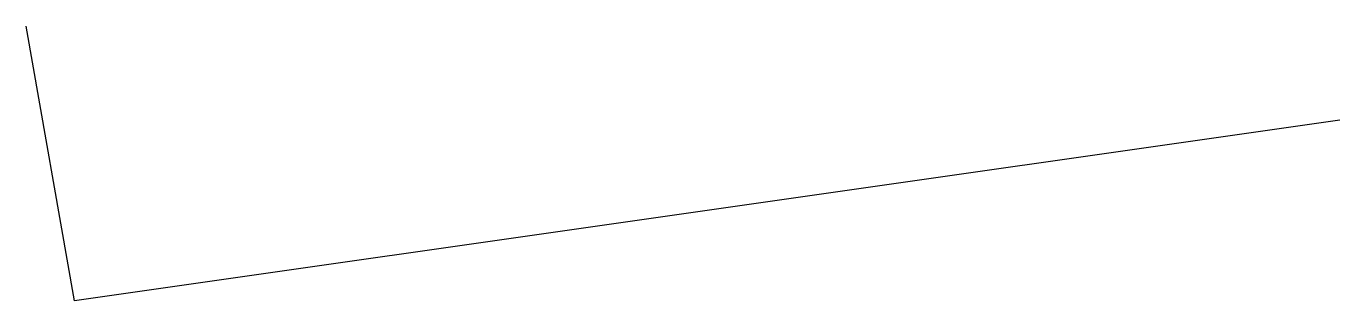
# Model space of a CAD drawing. Units: millimetres at full size, sheet at 1:100. Extents: x -16898 to 16469, y -13286 to -6306.
import ezdxf

# ---------------------------------------------------------------- set-up
doc = ezdxf.new("R2010")
doc.units = ezdxf.units.MM
doc.header["$LTSCALE"] = 100
doc.layers.add('0-0', color=7, linetype='Continuous')

msp = doc.modelspace()

# ---------------------------------------------------------------- linework, layer by layer
at = {"layer": '0-0'}
msp.add_lwpolyline([(16469.4, -8693.9), (-15673.5, -13285.7), (-16898, -6306.1)], dxfattribs=at)

doc.saveas('drawing.dxf')
